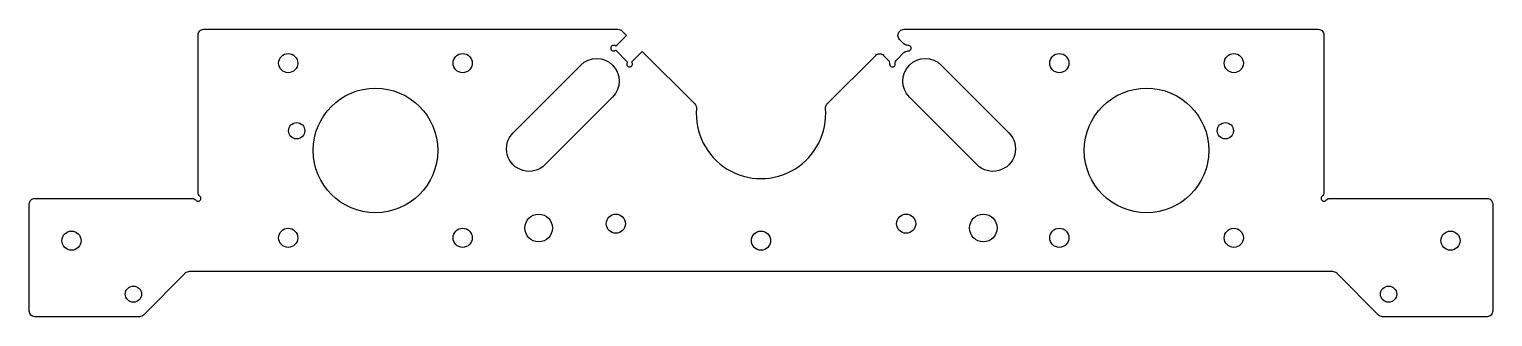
# Model space of a CAD drawing. Header units: millimetres. Extents: x -130 to 130, y 79 to 130.
import ezdxf

# ---------------------------------------------------------------- set-up
doc = ezdxf.new("R2010")
doc.units = ezdxf.units.MM
doc.layers.get('0').update_dxf_attribs({"linetype": 'CONTINUOUS'})

msp = doc.modelspace()

# ---------------------------------------------------------------- linework, layer by layer
for points in [[(-11.46, 115.96, 1.087166), (11.46, 115.96, -0.220701), (11.75, 116.75), (20.38, 125.38, -0.414214), (21.79, 125.38), (22.56, 124.61, -0.213422), (22.85, 123.85, 1.05728), (23.85, 123.85, -0.213422), (24.14, 124.61), (25.39, 125.86, -0.213422), (26.15, 126.15, 1.05728), (26.15, 127.15, -0.213422), (25.39, 127.44), (24.62, 128.21, -0.414214), (24.62, 129.62), (24.71, 129.71, -0.198912), (25.41, 130), (99, 130, -0.414214), (100, 129), (100, 101.12, -0.213422), (99.67, 100.37, 1.05728), (100.37, 99.67, -0.213422), (101.12, 100), (129, 100, -0.414214), (130, 99), (130, 80, -0.414214), (129, 79), (110.41, 79, -0.198912), (109.71, 79.29), (102.29, 86.71, 0.198912), (101.59, 87), (-101.59, 87, 0.198912), (-102.29, 86.71), (-109.71, 79.29, -0.198912), (-110.41, 79), (-129, 79, -0.414214), (-130, 80), (-130, 99, -0.414214), (-129, 100), (-101.12, 100, -0.213422), (-100.37, 99.67, 1.05728), (-99.67, 100.37, -0.213422), (-100, 101.12), (-100, 129, -0.414214), (-99, 130), (-25.41, 130, -0.198912), (-24.71, 129.71), (-23.91, 128.91), (-25.82, 127.01, 2.414214), (-25.82, 126.3), (-23.7, 124.18, 2.414214), (-22.99, 124.18), (-21.09, 126.09), (-11.75, 116.75, -0.220701)], [(-26.36, 117.98), (-38.38, 105.96, -1), (-44.04, 111.62), (-32.02, 123.64, -1)], [(38.38, 105.96), (26.36, 117.98, -1), (32.02, 123.64), (44.04, 111.62, -1)]]:
    msp.add_lwpolyline(points, format="xyb", close=True)
for centre, radius in [((-84, 124), 1.7), ((-53, 124), 1.7), ((53, 124), 1.7), ((84, 124), 1.7), ((-68.5, 108.5), 11.06), ((68.5, 108.5), 11.06), ((-82.5, 112), 1.44), ((82.5, 112), 1.44), ((-39.5, 94.74), 2.44), ((-25.79, 95.5), 1.7), ((25.79, 95.5), 1.7), ((39.5, 94.74), 2.44), ((-122.5, 92.5), 1.7), ((-84, 93), 1.7), ((-53, 93), 1.7), ((0, 92.5), 1.7), ((53, 93), 1.7), ((84, 93), 1.7), ((122.5, 92.5), 1.7), ((-111.5, 83), 1.44), ((111.5, 83), 1.44)]:
    msp.add_circle(centre, radius)

doc.saveas('drawing.dxf')
